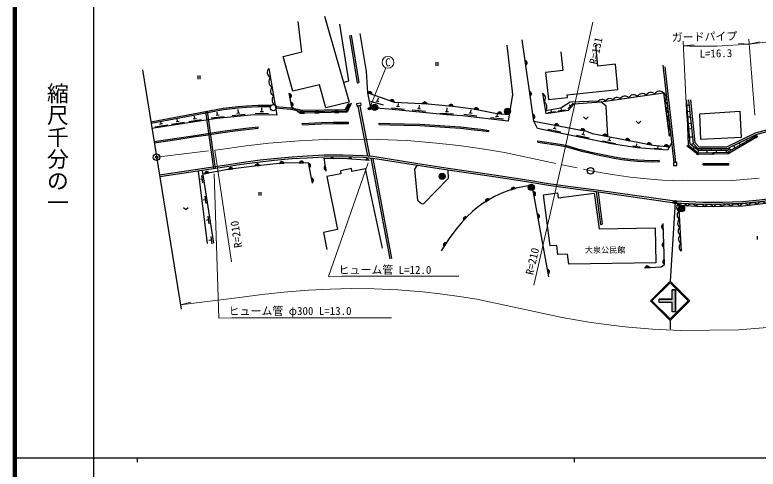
# Model space of a CAD drawing. Units: millimetres at full size, sheet at 1:1000; details may follow other scales. Extents: x 40000 to 680000, y 20000 to 380000.
# Drawn here: x 40000 to 210116, y 202409 to 306507 of the extents above; entities that cross this region are included whole.
import ezdxf
from ezdxf.enums import TextEntityAlignment as Align

# ---------------------------------------------------------------- set-up
doc = ezdxf.new("R2010")
doc.units = ezdxf.units.MM
doc.header["$LTSCALE"] = 1000
doc.header["$PDMODE"] = 32
doc.header["$PDSIZE"] = 500
doc.linetypes.add('CHAIN', pattern=[18.5, 12, -1.5, 3.5, -1.5])
for name, color, linetype, lineweight in [('M-BGD', 7, 'Continuous', 25), ('M-BGD-HTXT', 7, 'Continuous', 13), ('M-BMK', 2, 'CHAIN', 13), ('M-BMK-OTRS', 5, 'Continuous', 25), ('M-BMK-SRVR', 3, 'Continuous', 25), ('M-STR-HTXT', 7, 'Continuous', 13), ('M-STR-STRC', 7, 'Continuous', 25), ('M-TTL', 2, 'Continuous', 140), ('M-TTL-BAND', 7, 'Continuous', 25)]:
    doc.layers.add(name, color=color, linetype=linetype, lineweight=lineweight)
doc.layers.add('M-BMK-HTXT', color=7, linetype='Continuous')
doc.layers.add('M-OTRS', color=6, linetype='Continuous')
doc.styles.add('@ＭＳ ゴシック', font='')
doc.styles.add('ＭＳ ゴシック', font='')
doc.styles.get('@ＭＳ ゴシック').set_extended_font_data('@MS Gothic')
doc.styles.get('ＭＳ ゴシック').set_extended_font_data('MS Gothic')

msp = doc.modelspace()

# ---------------------------------------------------------------- hatches: boundary and pattern name
at = {"layer": 'M-BGD'}
for points in [[(156769, 295995, -0.82183), (156910, 295014)], [(102982, 287485, 0.82183), (102800, 288459)], [(120806, 288648, -0.82183), (121739, 288314)], [(157785, 288929, -0.82183), (157926, 287948)], [(103174, 286466, -0.82183), (103357, 285492)], [(116493, 285097, -0.82183), (116896, 286002)], [(123063, 285320, -1), (121663, 285320, -0.41421), (122363, 286020, -0.41421)], [(125875, 286829, -0.82183), (126808, 286494)], [(133323, 286157, -0.82183), (134313, 286109)], [(139317, 285640, -0.82183), (140303, 285545)], [(105269, 283954, -0.82183), (106260, 283975)], [(108678, 284025, -0.82183), (109668, 284045)], [(113155, 284117, -0.82183), (114145, 284138)], [(145160, 284911, -0.82183), (146132, 284718)], [(150452, 283876, -0.82183), (151440, 283811)], [(153454, 284406, -1), (152054, 284406, -0.41421), (152754, 285106, -0.41421)], [(158548, 283619, -0.82183), (158689, 282639)], [(163519, 281251, -0.82183), (164492, 281064)], [(169485, 280100, -0.82183), (170458, 279912)], [(174572, 278852, -0.82183), (175545, 278663)], [(179735, 277851, -0.82183), (180708, 277662)], [(184713, 276892, -0.82183), (185686, 276707)], [(188633, 276389, -0.82183), (189619, 276293)], [(112915, 273626), (112290, 273632, -0.84072)], [(94985, 271887, -0.82183), (95971, 271991)], [(100591, 272429, -0.82183), (101579, 272500)], [(105099, 272567, -0.82183), (106089, 272585)], [(107202, 272446, -0.82183), (107393, 271473)], [(116449, 273574), (117073, 273526, 0.84072)], [(120923, 273227), (120299, 273275, -0.84072)], [(83427, 270103, -0.82183), (84402, 270277)], [(88911, 271070, -0.82183), (89893, 271203)], [(111245, 270910, -0.82183), (111089, 271888)], [(107863, 269076, -0.82183), (108053, 268104)], [(138500, 269536, -1), (137100, 269536, -0.41421), (137800, 270236, -0.41421)], [(158909, 267000, -1), (157509, 267000, -0.41421), (158209, 267700, -0.41421)], [(153582, 266420, -0.82183), (154529, 266713)], [(158699, 265968, -0.82183), (158874, 264993)], [(147740, 263673, -0.82183), (148590, 264182)], [(193293, 262124, -1), (191893, 262124, -0.41421), (192593, 262824, -0.41421)], [(159610, 260885, -0.82183), (159785, 259910)], [(142744, 259433, -0.82183), (143413, 260163)], [(188415, 257439, -0.82183), (188383, 258429)], [(138233, 253441, -0.82183), (138772, 254272)], [(188548, 253326, -0.82183), (188516, 254317)], [(188673, 249442, -0.82183), (188641, 250433)], [(184229, 248531, -0.82183), (185217, 248597)], [(161892, 248156, -0.82183), (162067, 247181)]]:
    msp.add_hatch(color=256, dxfattribs=at).paths.add_polyline_path(points)
at = {"layer": 'M-STR-STRC'}
for points in [[(121355, 285135, -1), (120916, 284896, -0.41421), (121016, 285235, -0.41421)], [(190754, 263362, -1), (191429, 263792, -0.41421), (191306, 263240, -0.41421)], [(190446, 240592), (190446, 238467), (191196, 238467), (191196, 243467), (190446, 243467), (190446, 241342), (187446, 241342), (187446, 240592)]]:
    msp.add_hatch(color=256, dxfattribs=at).paths.add_polyline_path(points)

# ---------------------------------------------------------------- linework, layer by layer
at = {"layer": 'M-BGD'}
for p, q in [((116563, 301757), (118308, 290913)), ((116958, 301821), (118702, 290977)), ((136346, 295644), (136346, 294862)), ((136812, 295644), (136812, 294862)), ((156769, 295995), (156910, 295014)), ((190918, 272651), (188401, 294981)), ((191316, 272651), (188851, 294558)), ((81884, 292584), (81884, 291802)), ((82351, 292584), (82351, 291802)), ((118308, 290913), (118702, 290977)), ((102800, 288459), (102982, 287485)), ((120806, 288648), (121739, 288314)), ((157785, 288929), (157926, 287948)), ((103174, 286466), (103357, 285492)), ((116531, 286005), (116258, 286128)), ((116493, 285097), (116896, 286002)), ((121430, 286731), (124308, 285885)), ((122660, 286838), (123332, 286641)), ((122996, 286740), (123210, 287466)), ((125875, 286829), (126808, 286494)), ((127713, 285508), (127782, 286181)), ((133323, 286157), (134313, 286109)), ((166577, 284953), (167761, 286242)), ((167169, 285598), (166841, 285899)), ((193751, 286997), (194107, 276697)), ((193849, 285830), (194319, 285878)), ((83620, 284330), (85453, 271243)), ((84014, 284404), (85849, 271303)), ((86385, 283534), (86320, 284185)), ((91171, 284015), (91089, 284835)), ((96181, 284385), (96881, 284374)), ((96531, 284379), (96545, 285205)), ((105853, 284382), (105849, 284682)), ((113155, 284117), (114145, 284138)), ((118526, 285619), (120729, 274136)), ((118921, 285681), (121144, 274096)), ((126176, 285212), (129160, 284909)), ((127365, 285544), (128062, 285473)), ((130963, 284727), (133947, 284425)), ((132152, 285059), (132849, 284988)), ((132500, 285023), (132578, 285789)), ((138529, 284393), (139229, 284361)), ((138879, 284377), (138916, 285192)), ((139317, 285640), (140303, 285545)), ((144321, 283995), (144409, 284740)), ((145160, 284911), (146132, 284718)), ((161989, 284114), (163717, 284392)), ((162853, 284253), (162798, 284593)), ((164322, 284489), (166050, 284766)), ((165186, 284627), (165126, 285003)), ((193969, 284397), (194464, 284447)), ((77236, 282110), (77161, 282595)), ((79779, 282050), (82743, 282511)), ((80846, 282672), (81538, 282779)), ((81192, 282725), (81099, 283326)), ((84938, 282936), (87923, 283236)), ((86037, 283499), (86734, 283569)), ((89724, 283418), (92709, 283718)), ((90823, 283980), (91520, 284050)), ((95024, 283954), (98023, 283905)), ((105269, 283954), (106260, 283975)), ((108678, 284025), (109668, 284045)), ((137360, 283996), (140357, 283858)), ((142779, 283724), (145759, 283373)), ((143974, 284036), (144669, 283954)), ((148839, 283010), (151818, 282659)), ((150033, 283322), (150728, 283240)), ((150381, 283281), (150432, 283716)), ((150452, 283876), (151440, 283811)), ((158548, 283619), (158689, 282639)), ((194077, 283107), (194595, 283160)), ((72038, 280845), (75002, 281307)), ((73105, 281467), (73797, 281574)), ((73451, 281521), (73383, 281959)), ((75823, 281434), (78788, 281896)), ((76890, 282056), (77582, 282164)), ((95712, 280519), (95681, 280818)), ((105802, 281299), (105785, 281598)), ((116361, 281613), (116364, 281913)), ((123406, 281385), (123415, 281685)), ((163519, 281251), (164492, 281064)), ((163579, 280448), (163682, 280936)), ((194201, 281628), (194745, 281683)), ((148463, 279740), (148503, 280038)), ((162019, 280316), (164955, 279699)), ((163237, 280520), (163922, 280376)), ((169485, 280100), (170458, 279912)), ((169742, 279153), (170427, 279009)), ((170084, 279081), (170218, 279721)), ((194374, 279563), (194008, 279551)), ((194304, 280400), (194869, 280457)), ((209869, 278941), (209824, 279107)), ((159671, 277329), (159715, 277626)), ((168524, 278949), (171459, 278332)), ((174505, 277640), (177441, 277023)), ((174572, 278852), (175545, 278663)), ((175723, 277844), (176408, 277700)), ((176066, 277772), (176181, 278322)), ((179735, 277851), (180708, 277662)), ((194071, 277734), (194524, 277772)), ((194461, 278531), (195058, 278592)), ((207640, 277649), (207473, 277992)), ((208715, 278598), (208857, 278354)), ((181401, 276470), (183138, 276255)), ((182270, 276363), (182339, 276921)), ((184713, 276892), (185686, 276707)), ((186316, 275941), (188060, 275796)), ((187188, 275868), (187227, 276337)), ((188633, 276389), (189619, 276293)), ((194733, 276782), (195214, 277057)), ((195478, 276176), (195213, 275836)), ((196141, 275638), (196352, 275878)), ((197248, 275404), (197251, 275874)), ((199435, 275424), (199437, 275863)), ((201697, 275444), (201699, 275851)), ((203405, 276004), (203756, 275398)), ((204804, 276005), (204535, 276557)), ((205768, 277159), (206026, 276713)), ((196403, 274910), (196439, 275397)), ((198455, 274949), (198450, 275415)), ((200584, 274990), (200580, 275434)), ((202812, 275454), (202821, 275033)), ((100591, 272429), (101579, 272500)), ((105099, 272567), (106089, 272585)), ((107202, 272446), (107393, 271473)), ((112290, 273632), (112915, 273626)), ((116449, 273574), (117073, 273526)), ((120299, 273275), (120923, 273227)), ((121491, 273661), (125825, 250615)), ((121905, 273621), (126219, 250689)), ((187504, 272921), (187494, 273220)), ((197523, 272451), (203434, 272463)), ((197523, 272151), (197523, 272451)), ((203434, 272163), (203434, 272463)), ((84087, 254084), (82047, 270723)), ((82903, 270853), (85455, 254161)), ((88911, 271070), (89893, 271203)), ((94985, 271887), (95971, 271991)), ((111245, 270910), (111089, 271888)), ((197523, 272151), (203434, 272163)), ((82926, 268844), (82467, 268773)), ((83058, 267979), (82794, 269708)), ((83427, 270103), (84402, 270277)), ((107863, 269076), (108053, 268104)), ((95807, 265900), (95807, 265117)), ((96273, 265900), (96273, 265117)), ((153582, 266420), (154529, 266713)), ((158699, 265968), (158874, 264993)), ((191007, 263385), (173058, 265919)), ((173058, 265919), (174026, 258482)), ((191044, 263784), (173111, 266316)), ((173469, 265861), (174423, 258534)), ((83650, 264107), (83094, 264022)), ((83782, 263242), (83518, 264972)), ((147740, 263673), (148590, 264182)), ((191865, 263345), (192534, 252341)), ((84486, 258637), (84222, 260367)), ((159610, 260885), (159785, 259910)), ((84354, 259502), (83798, 259417)), ((142744, 259433), (143413, 260163)), ((174026, 258482), (174423, 258534)), ((188415, 257439), (188383, 258429)), ((85192, 254021), (84928, 255751)), ((209863, 255780), (209863, 254997)), ((85060, 254886), (84393, 254784)), ((138233, 253441), (138772, 254272)), ((188548, 253326), (188516, 254317)), ((188673, 249442), (188641, 250433)), ((184229, 248531), (185217, 248597)), ((161892, 248156), (162067, 247181))]:
    msp.add_line(p, q, dxfattribs=at)
for points in [[(110842, 306237), (116502, 286534), (111157, 285190), (109708, 290498), (103657, 288996), (101406, 296981), (105645, 298037), (104813, 304948)], [(115220, 290998), (116454, 291408), (114385, 304360)], [(152605, 299540), (153864, 288227), (152908, 282164), (142415, 283400), (138816, 283565), (125578, 284906), (121447, 285188), (120753, 288668), (120497, 293540), (119000, 302195)], [(190397, 277270), (189341, 275480), (182409, 276058), (176564, 276921), (159628, 280479), (158756, 282170), (156081, 300780)], [(164948, 298053), (165421, 293788), (161417, 293302), (162111, 287100), (166457, 287535), (166377, 288202), (177983, 289419), (177436, 295241), (173463, 294783), (172998, 299550)], [(98121, 294243), (99988, 283521), (94792, 283606), (86258, 282748), (71373, 280431)], [(116999, 286232), (116084, 284178), (105221, 283953), (103382, 285358), (102775, 288592)], [(120753, 288668), (126870, 286472), (134563, 286097), (140838, 285493), (144970, 284949), (150313, 283885), (153150, 283697)], [(160773, 288512), (161551, 283864), (166721, 284694), (168032, 286120), (174076, 286601), (188449, 288651), (189747, 278736)], [(71123, 281971), (87696, 285099), (91088, 285481), (93002, 285668), (95658, 285814), (98695, 285794)], [(105849, 284682), (115675, 284831), (116258, 286128)], [(105853, 284382), (115870, 284534), (116531, 286005)], [(161433, 284566), (164944, 285222), (167113, 286601), (173510, 286829), (173532, 286558)], [(175684, 278636), (175339, 285556), (174076, 286601)], [(203581, 275701), (203047, 275456), (196439, 275397), (194598, 276891), (193751, 286997)], [(194204, 287011), (195214, 277057), (196352, 275878), (203077, 275844), (209673, 279066), (217535, 281191)], [(194602, 287051), (195598, 277235), (196522, 276278), (202985, 276245), (209532, 279443), (217431, 281577)], [(71171, 281675), (87741, 284802), (91120, 285183), (93025, 285369), (95665, 285514), (98473, 285495)], [(99637, 285536), (103190, 285191), (105849, 284682)], [(99690, 285231), (103194, 284891), (105853, 284382)], [(170130, 283124), (170661, 282594), (171191, 283124)], [(71848, 277505), (77036, 278269), (80728, 278820), (83659, 279269), (87523, 279835), (90399, 280239), (92882, 280529), (95681, 280818)], [(105785, 281598), (110088, 281840), (112858, 281948), (116364, 281913)], [(105802, 281299), (110102, 281540), (112862, 281648), (116361, 281613)], [(123406, 281385), (125806, 281314), (129134, 281230), (132694, 281120), (136104, 280936), (139518, 280711), (142047, 280511), (144469, 280249), (146628, 279987), (148463, 279740)], [(123415, 281685), (125814, 281614), (129143, 281530), (132707, 281420), (136122, 281236), (139540, 281010), (142075, 280810), (144503, 280547), (146666, 280285), (148503, 280038)], [(158756, 282170), (170858, 279835), (172099, 279332), (182563, 277302), (186023, 276642), (189810, 276275)], [(182213, 282171), (182744, 281640), (183274, 282171)], [(71896, 277209), (77080, 277972), (80773, 278523), (83703, 278972), (87566, 279538), (90437, 279941), (92915, 280231), (95712, 280519)], [(159671, 277329), (164778, 276572), (165969, 276330), (168671, 275552), (169723, 275274), (171487, 274855), (173341, 274435), (174880, 274129), (177156, 273676), (178958, 273376), (180821, 273124), (182537, 273005), (184088, 272921), (185833, 272860), (187504, 272921)], [(159715, 277626), (164829, 276867), (166041, 276622), (168751, 275841), (169796, 275565), (171555, 275147), (173404, 274728), (174939, 274423), (177210, 273971), (179003, 273673), (180852, 273422), (182556, 273305), (184101, 273220), (185832, 273160), (187494, 273220)], [(262832, 277655), (239365, 270447), (233757, 268824), (230828, 267997), (226153, 266784), (220821, 265409), (217043, 264620), (213528, 264047), (210512, 263637), (206557, 263251), (201943, 263111), (197456, 263084), (191007, 263385)], [(262705, 278035), (239250, 270830), (233647, 269209), (230723, 268383), (226052, 267172), (220730, 265798), (216970, 265013), (213469, 264442), (210466, 264035), (206531, 263650), (201936, 263511), (197465, 263484), (191044, 263784)], [(193813, 276545), (196303, 274608), (203221, 274741), (210019, 278681)], [(194107, 276697), (196403, 274910), (203138, 275039), (209869, 278941)], [(262996, 277130), (239522, 269920), (233908, 268296), (230972, 267466), (226290, 266252), (220946, 264873), (217143, 264079), (213609, 263503), (210576, 263091), (206592, 262701), (201953, 262561), (197445, 262534), (191899, 262793)], [(173111, 266316), (167144, 267080), (162165, 267788), (156716, 268691), (149144, 269834), (139184, 271315), (132222, 272372), (121956, 274018), (119764, 274228), (115078, 274349), (110793, 274330), (106867, 274091), (103430, 273885), (99305, 273496), (96117, 273175), (91816, 272597), (87917, 272024), (73106, 269761)], [(173058, 265919), (167091, 266684), (162104, 267392), (156654, 268296), (149085, 269439), (139125, 270919), (132161, 271977), (121905, 273621), (119740, 273829), (115073, 273949), (110806, 273930), (106891, 273692), (103461, 273486), (99343, 273098), (96164, 272778), (91871, 272201), (87976, 271628), (73170, 269366)], [(108091, 267914), (107171, 272604), (101630, 272504), (99076, 272319), (94825, 271870), (88713, 271044), (83029, 270032)], [(111281, 270685), (110810, 273645), (116153, 273597), (121134, 273210)], [(124144, 253018), (120264, 271198), (117151, 270586), (117017, 271284), (114527, 270796), (114606, 270110), (111433, 269493), (113811, 257319), (110646, 256607), (111411, 252758)], [(139125, 270919), (139167, 269008), (133523, 263229), (133308, 263143), (133033, 263175), (132307, 263778), (132199, 263977), (131533, 271177), (132073, 271991)], [(162190, 246495), (158431, 267462), (156670, 267193), (154741, 266778), (153061, 266259), (151451, 265642), (149790, 264853), (148444, 264094), (147209, 263356), (145762, 262296), (144750, 261455), (143396, 260145), (142171, 258806), (140945, 257325), (139421, 255273), (137584, 252440)], [(78596, 262398), (79126, 261868), (79657, 262398)], [(184113, 248523), (187898, 248777), (188678, 249285), (188374, 258718)]]:
    msp.add_lwpolyline(points, dxfattribs=at)
for points in [[(118270, 286230), (119101, 286339), (119215, 285727), (118354, 285592)], [(196749, 283855), (205923, 284446), (206227, 278420), (197039, 277930)], [(190738, 272003), (191475, 272003), (191475, 272651), (190738, 272651)], [(160999, 265255), (164210, 265757), (164353, 264583), (172594, 265639), (173703, 257488), (186581, 257685), (186712, 249707), (166786, 249342), (166502, 251692), (164254, 251563), (164055, 253642), (162543, 253569)]]:
    msp.add_lwpolyline(points, close=True, dxfattribs=at)
for centre, radius in [((99126, 285242), 700), ((122363, 285320), 700), ((152754, 284406), 700), ((209624, 278452), 150), ((194020, 276384), 150), ((206736, 276778), 150), ((196303, 274608), 150), ((199846, 274676), 150), ((203388, 274837), 150), ((137800, 269536), 700), ((158209, 267000), 700), ((192593, 262124), 700)]:
    msp.add_circle(centre, radius, dxfattribs=at)
for centre, radius, start, end in [((156743, 295490), 505, 289.35005, 87.00824), ((99098, 293323), 1342, 136.75151, 243.01171), ((99467, 291207), 1342, 136.75151, 243.01171), ((99836, 289091), 1342, 136.75151, 243.01171), ((100204, 286975), 1342, 136.75151, 243.01171), ((102795, 287954), 505, 291.80439, 89.46258), ((121239, 288389), 505, 351.42378, 149.08197), ((157758, 288424), 505, 289.35005, 87.00824), ((160198, 287402), 1250, 316.36804, 62.62824), ((177803, 286493), 1055, 44.98823, 151.24843), ((179645, 286638), 1250, 44.98823, 151.24843), ((181625, 286920), 1250, 44.98823, 151.24843), ((183605, 287202), 1250, 44.98823, 151.24843), ((185585, 287485), 1250, 44.98823, 151.24843), ((187565, 287767), 1250, 44.98823, 151.24843), ((187835, 287562), 1250, 314.32951, 60.58972), ((103169, 285961), 505, 291.80439, 89.46258), ((116784, 285509), 505, 77.14702, 234.80521), ((126308, 286569), 505, 351.42378, 149.08197), ((133813, 286036), 505, 8.38214, 166.04033), ((139801, 285495), 505, 5.67494, 163.33313), ((160528, 285429), 1250, 316.36804, 62.62824), ((174427, 286051), 1055, 42.35043, 148.61063), ((176132, 286255), 1055, 44.98823, 151.24843), ((188095, 285579), 1250, 314.32951, 60.58972), ((105767, 283867), 505, 12.35747, 170.01566), ((109175, 283937), 505, 12.35747, 170.01566), ((113652, 284030), 505, 12.35747, 170.01566), ((145627, 284719), 505, 359.90892, 157.56711), ((150939, 283746), 505, 7.37799, 165.03618), ((188354, 283596), 1250, 314.32951, 60.58972), ((158521, 283115), 505, 289.35005, 87.00824), ((188614, 281613), 1250, 314.32951, 60.58972), ((163987, 281061), 505, 0.25064, 157.90884), ((188874, 279630), 1250, 314.32951, 60.58972), ((169953, 279910), 505, 0.25064, 157.90884), ((175040, 278662), 505, 0.19065, 157.84884), ((180203, 277660), 505, 0.19065, 157.84884), ((185181, 276703), 505, 0.38007, 158.03826), ((189116, 276244), 505, 5.62826, 163.28645), ((112602, 273574), 318, 9.373, 169.59073), ((95488, 271842), 505, 17.20128, 174.85948), ((101092, 272367), 505, 15.30269, 172.96088), ((105596, 272478), 505, 12.20688, 169.86508), ((107201, 271941), 505, 292.26278, 89.92097), ((116757, 273495), 318, 5.45302, 165.67075), ((120607, 273197), 318, 5.45302, 165.67075), ((83932, 270094), 505, 21.25841, 178.9166), ((89415, 271040), 505, 18.87334, 176.53154), ((111264, 271414), 505, 110.22185, 267.88004), ((107862, 268572), 505, 292.26278, 89.92097), ((154085, 266473), 505, 28.31926, 185.97745), ((158690, 265463), 505, 291.33446, 88.99265), ((148215, 263843), 505, 42.04794, 199.70613), ((192609, 262470), 1148, 130.34861, 236.60881), ((192863, 261997), 1250, 34.19715, 140.45736), ((194861, 261904), 1250, 34.19715, 140.45736), ((196868, 261822), 1250, 34.86577, 141.12597), ((198898, 261792), 1250, 37.2218, 143.48201), ((200898, 261805), 1250, 37.21473, 143.47494), ((202915, 261840), 1250, 38.56137, 144.82158), ((204914, 261900), 1250, 38.60383, 144.86403), ((206944, 262006), 1250, 41.10288, 147.36309), ((208954, 262179), 1250, 42.45472, 148.71493), ((210960, 262399), 1250, 43.84364, 150.10385), ((159601, 260380), 505, 291.33446, 88.99265), ((192720, 260636), 1148, 130.34861, 236.60881), ((143151, 259732), 505, 58.69576, 216.35395), ((192832, 258802), 1148, 130.34861, 236.60881), ((188497, 257937), 505, 103.01446, 260.67265), ((192943, 256968), 1148, 130.34861, 236.60881), ((193055, 255134), 1148, 130.34861, 236.60881), ((138585, 253803), 505, 68.21859, 225.87678), ((188629, 253825), 505, 103.01446, 260.67265), ((193166, 253300), 1148, 130.34861, 236.60881), ((188755, 249941), 505, 103.01446, 260.67265), ((184730, 248466), 505, 15.00917, 172.66736), ((161883, 247652), 505, 291.33446, 88.99265)]:
    msp.add_arc(centre, radius, start, end, dxfattribs=at)
at = {"layer": 'M-BGD-HTXT'}
msp.add_line((121135, 285015), (124878, 294380), dxfattribs=at)
msp.add_circle((125379, 295634), 1350, dxfattribs=at)
at = {"layer": 'M-BMK'}
msp.add_lwpolyline([(72436, 273884), (87079, 275689), (92304, 276386), (98146, 277076), (105041, 277631), (110992, 277913), (116837, 278037), (123193, 277973), (129824, 277681), (136528, 277136), (141615, 276594), (147450, 275761), (152086, 274996), (171777, 270776), (176683, 269928), (180859, 269344), (183857, 268996), (188123, 268639), (192879, 268438), (204140, 268582), (210377, 269082)], dxfattribs=at)
at = {"layer": 'M-BMK-OTRS'}
msp.add_line((69185, 293902), (78090, 239071), dxfattribs=at)
at = {"layer": 'M-BMK-SRVR'}
for centre in [(72436, 273884), (171777, 270776)]:
    msp.add_circle(centre, 750, dxfattribs=at)
at = {"layer": 'M-OTRS'}
msp.add_point((72436, 273884), dxfattribs=at)
at = {"layer": 'M-STR-HTXT'}
for p, q in [((165074, 272212), (172254, 304838)), ((192989, 300441), (193797, 282957)), ((193035, 299435), (195484, 299614)), ((208066, 299755), (205620, 299962)), ((209369, 283532), (207971, 300934)), ((208066, 299755), (210453, 300327)), ((85775, 275528), (89611, 249876)), ((120888, 272563), (111818, 246535)), ((165074, 272212), (158768, 244530)), ((85581, 270064), (86665, 236994)), ((111818, 246535), (114827, 246635)), ((114827, 246635), (141579, 246635)), ((77930, 240058), (80301, 240695)), ((86665, 236994), (89674, 237094)), ((89674, 237094), (126172, 237094))]:
    msp.add_line(p, q, dxfattribs=at)
for points in [[(247366, 309331), (228454, 303279), (224638, 302318), (219230, 301194), (208066, 299755), (200659, 299347), (194401, 299344), (193035, 299435)], [(77930, 240058), (91438, 241724), (96577, 242409), (101530, 242994), (107225, 243452), (112165, 243687), (117028, 243790), (122267, 243737), (127683, 243498), (133326, 243040), (137378, 242608), (142244, 241913), (145708, 241342), (165272, 237149), (171396, 236091), (176509, 235376), (180454, 234917), (185975, 234456), (192374, 234186), (205729, 234356), (214049, 235023)]]:
    msp.add_lwpolyline(points, dxfattribs=at)
at = {"layer": 'M-STR-STRC'}
for p, q in [((191091, 263577), (189947, 245468)), ((185447, 240968), (189947, 245468)), ((185800, 240968), (189947, 245115)), ((194447, 240968), (189947, 245468)), ((194094, 240968), (189947, 245115)), ((191196, 243467), (190446, 243467)), ((190446, 241342), (190446, 243467)), ((191196, 238467), (191196, 243467)), ((185447, 240968), (189947, 236467)), ((185800, 240968), (189947, 236821)), ((190446, 241342), (187446, 241342)), ((190446, 240592), (187446, 240592)), ((189947, 236821), (194094, 240968)), ((189947, 236468), (194447, 240968)), ((190446, 238467), (190446, 240592)), ((191196, 238467), (190446, 238467)), ((189947, 236467), (189947, 234467))]:
    msp.add_line(p, q, dxfattribs=at)
msp.add_lwpolyline([(187446, 241342), (190446, 241342), (190446, 243467), (191196, 243467), (191196, 238467), (190446, 238467), (190446, 240592), (187446, 240592)], close=True, dxfattribs=at)
for centre, radius in [((121135, 285015), 250), ((191091, 263577), 400)]:
    msp.add_circle(centre, radius, dxfattribs=at)
at = {"layer": 'M-TTL'}
msp.add_line((40000, 380000), (40000, 20000), dxfattribs=at)
at = {"layer": 'M-TTL-BAND'}
for p, q in [((58000, 370000), (58000, 20000)), ((40000, 205000), (579000, 205000)), ((68000, 205000), (68000, 204000)), ((168000, 205000), (168000, 204000))]:
    msp.add_line(p, q, dxfattribs=at)

# ---------------------------------------------------------------- texts
at = {"layer": 'M-BGD-HTXT', "style": 'ＭＳ ゴシック'}
msp.add_text('C', height=1833, dxfattribs=at).set_placement((125379, 295634), align=Align.MIDDLE_CENTER)
at = {"layer": 'M-BMK-HTXT', "style": 'ＭＳ ゴシック'}
msp.add_text('大泉公民館', height=1320, dxfattribs=at).set_placement((170464, 251564), align=Align.BOTTOM_LEFT)
at = {"layer": 'M-STR-HTXT', "style": 'ＭＳ ゴシック'}
for s, rotation, p in [('ガードパイプ', 1.218, (197879, 300033)), ('R=131', 77.588, (174407, 297986)), ('L=16.3', 1.218, (200472, 296219)), ('R=210', 98.506, (92123, 256432)), ('R=210', 77.167, (159856, 249713))]:
    msp.add_text(s, height=1833, rotation=rotation, dxfattribs=at).set_placement(p, align=Align.BOTTOM_CENTER)
for s, p in [('ヒューム管 L=12.0', (114092, 246602)), ('ヒューム管 φ300 L=13.0', (88939, 237186))]:
    msp.add_text(s, height=1833, dxfattribs=at).set_placement(p, align=Align.BOTTOM_LEFT)
at = {"layer": 'M-TTL-BAND', "style": '@ＭＳ ゴシック'}
msp.add_text('縮尺千分の一', height=3666, rotation=270, dxfattribs=at).set_placement((49777, 261030), align=Align.MIDDLE_RIGHT)

doc.saveas('drawing.dxf')
